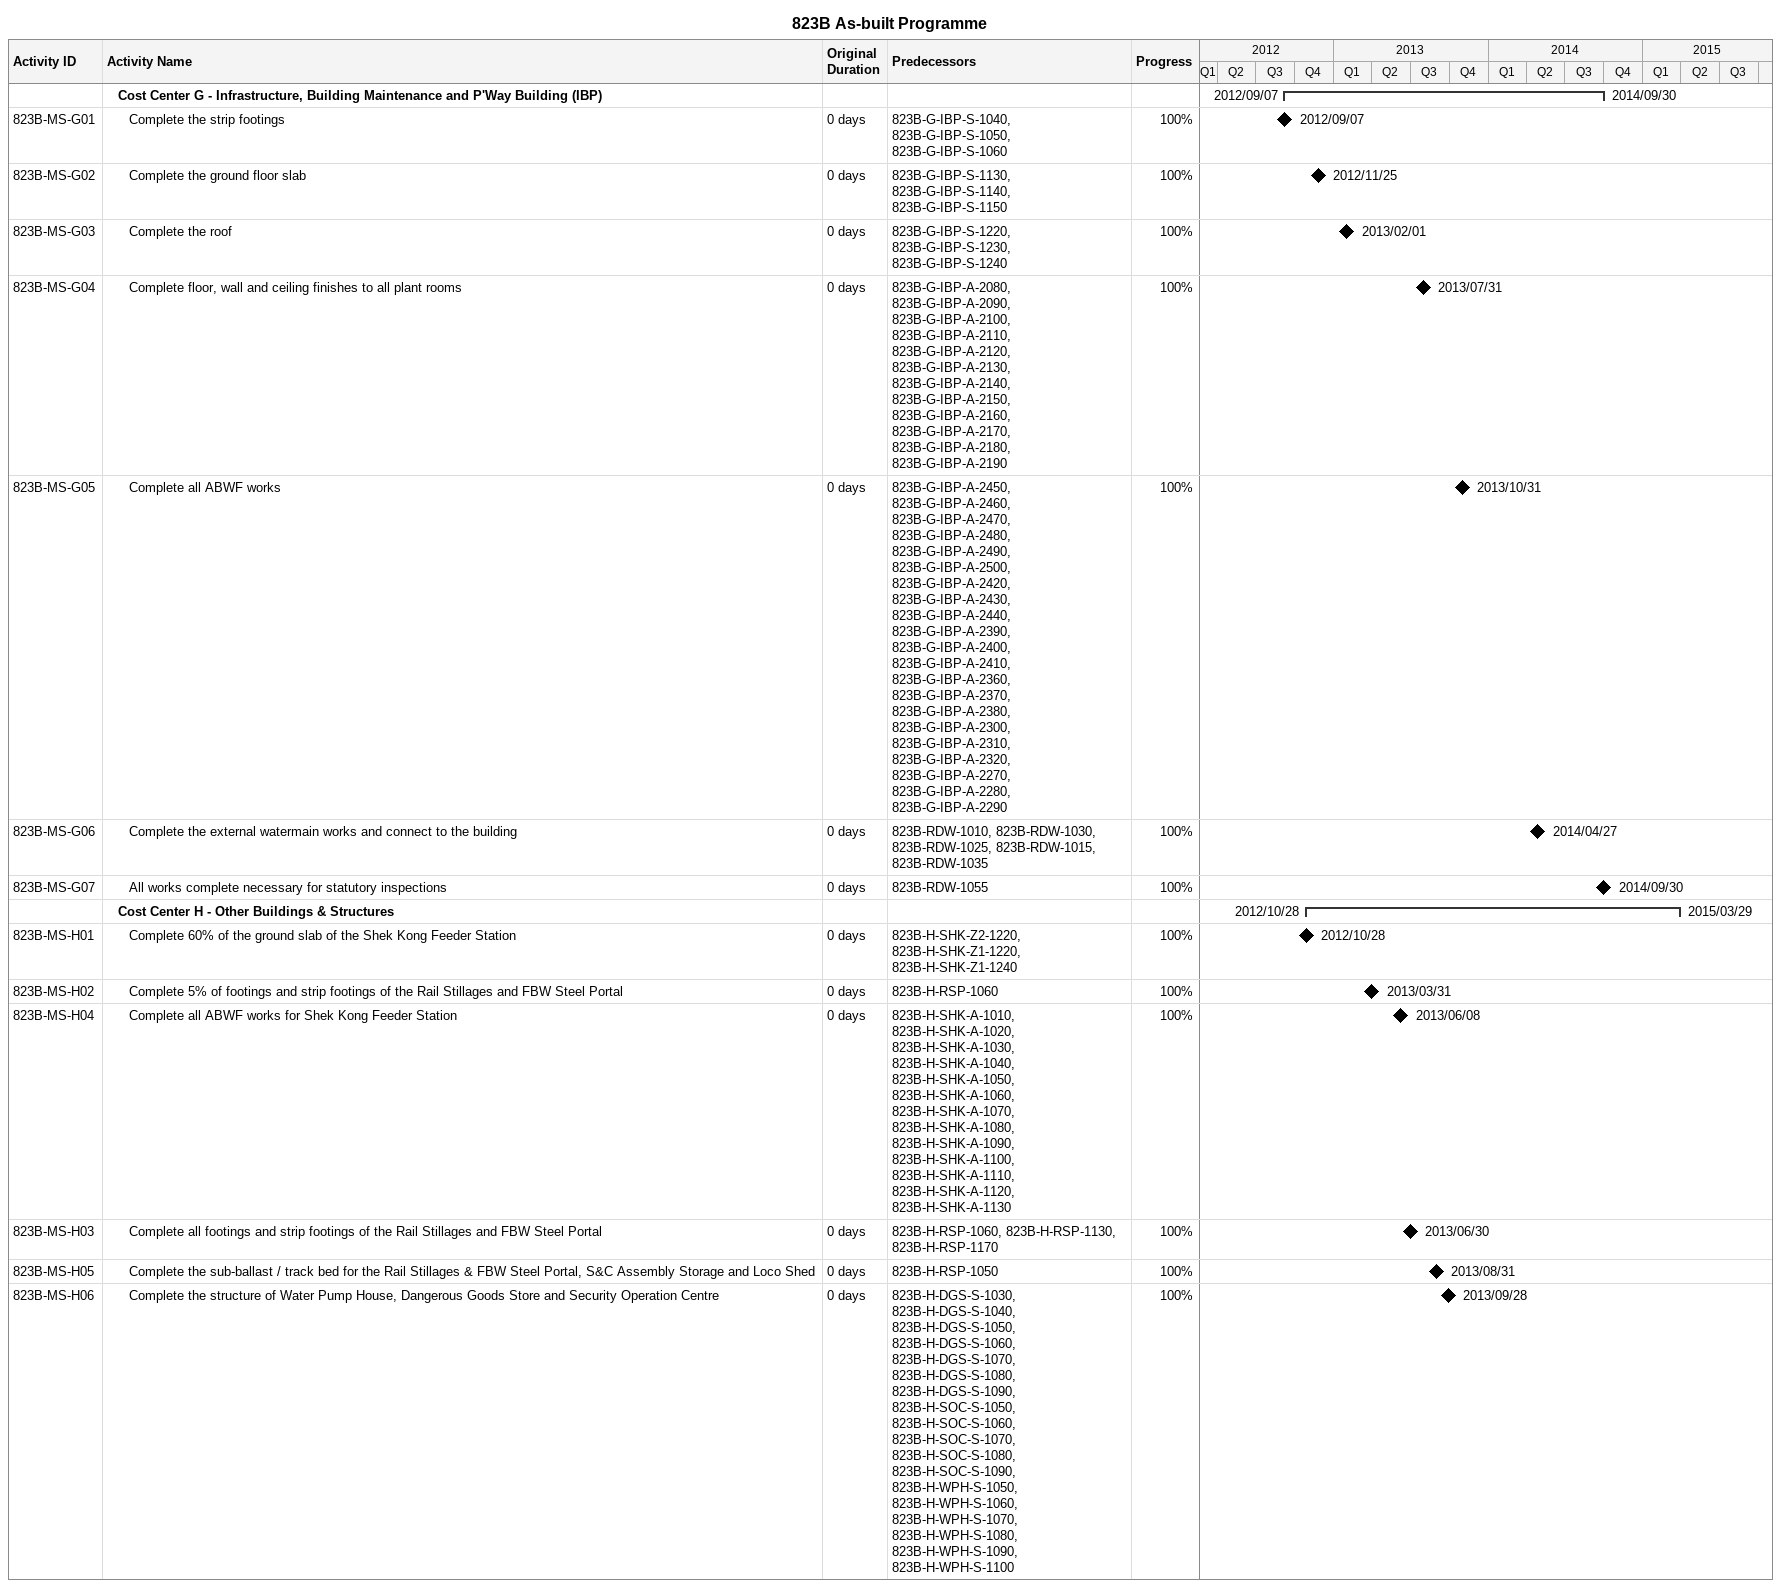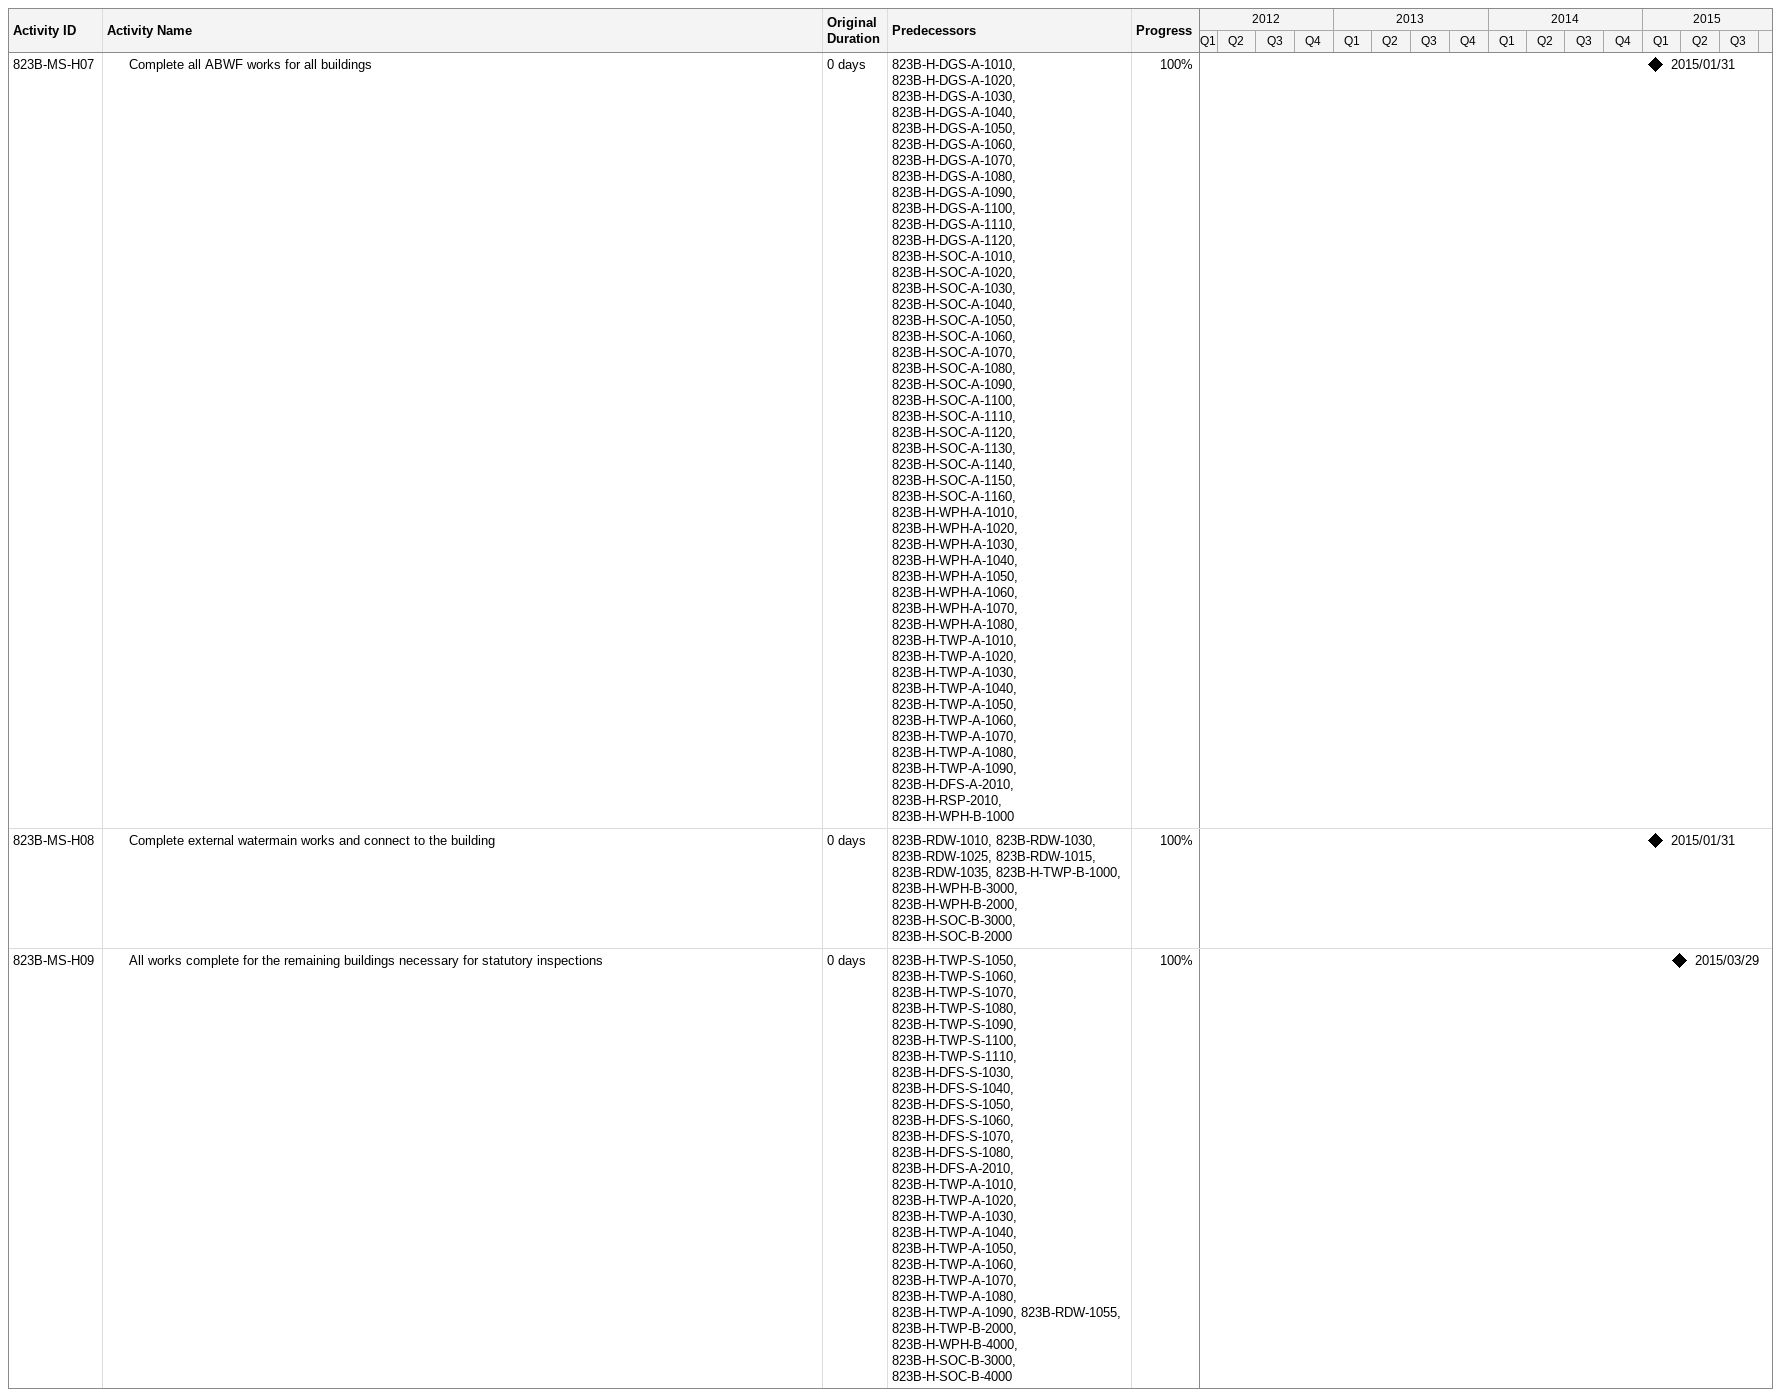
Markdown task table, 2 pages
823B As-built Programme

| ID | Level | Task | Original duration | Start | Finish | Predecessors | % complete |
|---|---|---|---|---|---|---|---|
|  | 2 | **Cost Center G - Infrastructure, Building Maintenance and P'Way Building (IBP)** |  | 2012-09-07 | 2014-09-30 |  |  |
| 823B-MS-G01 | 3 | Complete the strip footings | 0d | 2012-09-07 | 2012-09-07 | 823B-G-IBP-S-1040, 823B-G-IBP-S-1050, 823B-G-IBP-S-1060 | 100 |
| 823B-MS-G02 | 3 | Complete the ground floor slab | 0d | 2012-11-25 | 2012-11-25 | 823B-G-IBP-S-1130, 823B-G-IBP-S-1140, 823B-G-IBP-S-1150 | 100 |
| 823B-MS-G03 | 3 | Complete the roof | 0d | 2013-02-01 | 2013-02-01 | 823B-G-IBP-S-1220, 823B-G-IBP-S-1230, 823B-G-IBP-S-1240 | 100 |
| 823B-MS-G04 | 3 | Complete floor, wall and ceiling finishes to all plant rooms | 0d | 2013-07-31 | 2013-07-31 | 823B-G-IBP-A-2080, 823B-G-IBP-A-2090, 823B-G-IBP-A-2100, 823B-G-IBP-A-2110, 823B-G-IBP-A-2120, 823B-G-IBP-A-2130, 823B-G-IBP-A-2140, 823B-G-IBP-A-2150, 823B-G-IBP-A-2160, 823B-G-IBP-A-2170, 823B-G-IBP-A-2180, 823B-G-IBP-A-2190 | 100 |
| 823B-MS-G05 | 3 | Complete all ABWF works | 0d | 2013-10-31 | 2013-10-31 | 823B-G-IBP-A-2450, 823B-G-IBP-A-2460, 823B-G-IBP-A-2470, 823B-G-IBP-A-2480, 823B-G-IBP-A-2490, 823B-G-IBP-A-2500, 823B-G-IBP-A-2420, 823B-G-IBP-A-2430, 823B-G-IBP-A-2440, 823B-G-IBP-A-2390, 823B-G-IBP-A-2400, 823B-G-IBP-A-2410, 823B-G-IBP-A-2360, 823B-G-IBP-A-2370, 823B-G-IBP-A-2380, 823B-G-IBP-A-2300, 823B-G-IBP-A-2310, 823B-G-IBP-A-2320, 823B-G-IBP-A-2270, 823B-G-IBP-A-2280, 823B-G-IBP-A-2290 | 100 |
| 823B-MS-G06 | 3 | Complete the external watermain works and connect to the building | 0d | 2014-04-27 | 2014-04-27 | 823B-RDW-1010, 823B-RDW-1030, 823B-RDW-1025, 823B-RDW-1015, 823B-RDW-1035 | 100 |
| 823B-MS-G07 | 3 | All works complete necessary for statutory inspections | 0d | 2014-09-30 | 2014-09-30 | 823B-RDW-1055 | 100 |
|  | 2 | **Cost Center H - Other Buildings & Structures** |  | 2012-10-28 | 2015-03-29 |  |  |
| 823B-MS-H01 | 3 | Complete 60% of the ground slab of the Shek Kong Feeder Station | 0d | 2012-10-28 | 2012-10-28 | 823B-H-SHK-Z2-1220, 823B-H-SHK-Z1-1220, 823B-H-SHK-Z1-1240 | 100 |
| 823B-MS-H02 | 3 | Complete 5% of footings and strip footings of the Rail Stillages and FBW Steel Portal | 0d | 2013-03-31 | 2013-03-31 | 823B-H-RSP-1060 | 100 |
| 823B-MS-H04 | 3 | Complete all ABWF works for Shek Kong Feeder Station | 0d | 2013-06-08 | 2013-06-08 | 823B-H-SHK-A-1010, 823B-H-SHK-A-1020, 823B-H-SHK-A-1030, 823B-H-SHK-A-1040, 823B-H-SHK-A-1050, 823B-H-SHK-A-1060, 823B-H-SHK-A-1070, 823B-H-SHK-A-1080, 823B-H-SHK-A-1090, 823B-H-SHK-A-1100, 823B-H-SHK-A-1110, 823B-H-SHK-A-1120, 823B-H-SHK-A-1130 | 100 |
| 823B-MS-H03 | 3 | Complete all footings and strip footings of the Rail Stillages and FBW Steel Portal | 0d | 2013-06-30 | 2013-06-30 | 823B-H-RSP-1060, 823B-H-RSP-1130, 823B-H-RSP-1170 | 100 |
| 823B-MS-H05 | 3 | Complete the sub-ballast / track bed for the Rail Stillages & FBW Steel Portal, S&C Assembly Storage and Loco Shed | 0d | 2013-08-31 | 2013-08-31 | 823B-H-RSP-1050 | 100 |
| 823B-MS-H06 | 3 | Complete the structure of Water Pump House, Dangerous Goods Store and Security Operation Centre | 0d | 2013-09-28 | 2013-09-28 | 823B-H-DGS-S-1030, 823B-H-DGS-S-1040, 823B-H-DGS-S-1050, 823B-H-DGS-S-1060, 823B-H-DGS-S-1070, 823B-H-DGS-S-1080, 823B-H-DGS-S-1090, 823B-H-SOC-S-1050, 823B-H-SOC-S-1060, 823B-H-SOC-S-1070, 823B-H-SOC-S-1080, 823B-H-SOC-S-1090, 823B-H-WPH-S-1050, 823B-H-WPH-S-1060, 823B-H-WPH-S-1070, 823B-H-WPH-S-1080, 823B-H-WPH-S-1090, 823B-H-WPH-S-1100 | 100 |
| 823B-MS-H07 | 3 | Complete all ABWF works for all buildings | 0d | 2015-01-31 | 2015-01-31 | 823B-H-DGS-A-1010, 823B-H-DGS-A-1020, 823B-H-DGS-A-1030, 823B-H-DGS-A-1040, 823B-H-DGS-A-1050, 823B-H-DGS-A-1060, 823B-H-DGS-A-1070, 823B-H-DGS-A-1080, 823B-H-DGS-A-1090, 823B-H-DGS-A-1100, 823B-H-DGS-A-1110, 823B-H-DGS-A-1120, 823B-H-SOC-A-1010, 823B-H-SOC-A-1020, 823B-H-SOC-A-1030, 823B-H-SOC-A-1040, 823B-H-SOC-A-1050, 823B-H-SOC-A-1060, 823B-H-SOC-A-1070, 823B-H-SOC-A-1080, 823B-H-SOC-A-1090, 823B-H-SOC-A-1100, 823B-H-SOC-A-1110, 823B-H-SOC-A-1120, 823B-H-SOC-A-1130, 823B-H-SOC-A-1140, 823B-H-SOC-A-1150, 823B-H-SOC-A-1160, 823B-H-WPH-A-1010, 823B-H-WPH-A-1020, 823B-H-WPH-A-1030, 823B-H-WPH-A-1040, 823B-H-WPH-A-1050, 823B-H-WPH-A-1060, 823B-H-WPH-A-1070, 823B-H-WPH-A-1080, 823B-H-TWP-A-1010, 823B-H-TWP-A-1020, 823B-H-TWP-A-1030, 823B-H-TWP-A-1040, 823B-H-TWP-A-1050, 823B-H-TWP-A-1060, 823B-H-TWP-A-1070, 823B-H-TWP-A-1080, 823B-H-TWP-A-1090, 823B-H-DFS-A-2010, 823B-H-RSP-2010, 823B-H-WPH-B-1000 | 100 |
| 823B-MS-H08 | 3 | Complete external watermain works and connect to the building | 0d | 2015-01-31 | 2015-01-31 | 823B-RDW-1010, 823B-RDW-1030, 823B-RDW-1025, 823B-RDW-1015, 823B-RDW-1035, 823B-H-TWP-B-1000, 823B-H-WPH-B-3000, 823B-H-WPH-B-2000, 823B-H-SOC-B-3000, 823B-H-SOC-B-2000 | 100 |
| 823B-MS-H09 | 3 | All works complete for the remaining buildings necessary for statutory inspections | 0d | 2015-03-29 | 2015-03-29 | 823B-H-TWP-S-1050, 823B-H-TWP-S-1060, 823B-H-TWP-S-1070, 823B-H-TWP-S-1080, 823B-H-TWP-S-1090, 823B-H-TWP-S-1100, 823B-H-TWP-S-1110, 823B-H-DFS-S-1030, 823B-H-DFS-S-1040, 823B-H-DFS-S-1050, 823B-H-DFS-S-1060, 823B-H-DFS-S-1070, 823B-H-DFS-S-1080, 823B-H-DFS-A-2010, 823B-H-TWP-A-1010, 823B-H-TWP-A-1020, 823B-H-TWP-A-1030, 823B-H-TWP-A-1040, 823B-H-TWP-A-1050, 823B-H-TWP-A-1060, 823B-H-TWP-A-1070, 823B-H-TWP-A-1080, 823B-H-TWP-A-1090, 823B-RDW-1055, 823B-H-TWP-B-2000, 823B-H-WPH-B-4000, 823B-H-SOC-B-3000, 823B-H-SOC-B-4000 | 100 |
